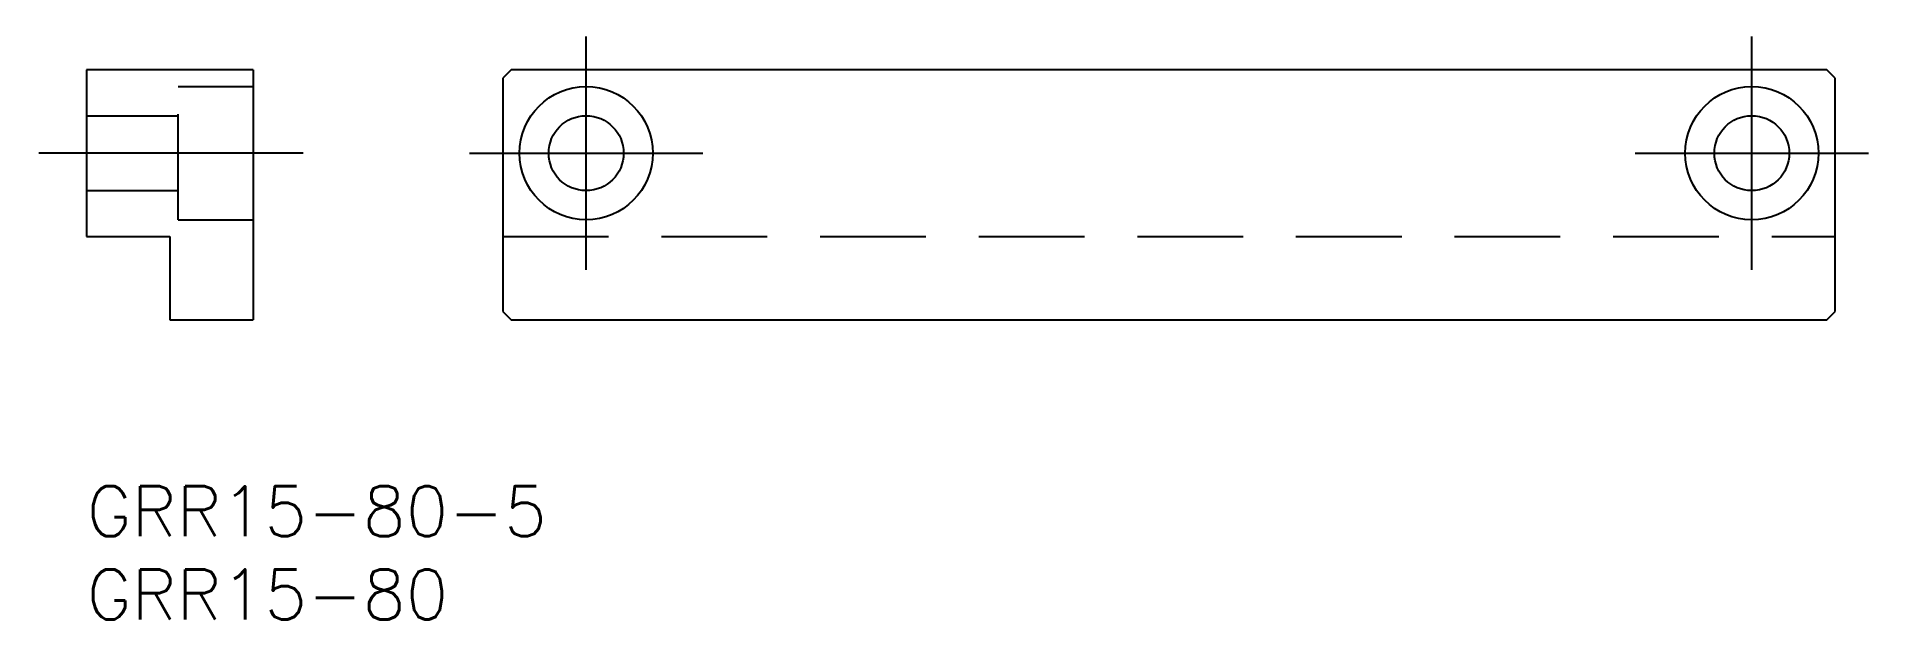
# Model space of a CAD drawing. Extents: x -3 to 107, y -8 to 27.
import ezdxf

# ---------------------------------------------------------------- set-up
doc = ezdxf.new("R2010")
doc.units = 0
doc.header["$LTSCALE"] = 0.5
doc.linetypes.add('CENTER', pattern=[50.8, 31.75, -6.35, 6.35, -6.35])
doc.linetypes.add('DASHED', pattern=[19.05, 12.7, -6.35])
for name, color, linetype in [('MSM_CENTER', 1, 'CENTER'), ('MSM_CONTINUOUS', 7, 'CONTINUOUS'), ('MSM_DASHED', 4, 'DASHED'), ('MSM_PART_NUMBER', 7, 'CONTINUOUS')]:
    doc.layers.add(name, color=color, linetype=linetype)
doc.styles.get("Standard").update_dxf_attribs({"font": 'txt.shx', "height": 3, "bigfont": 'bigfont.shx'})

# ---------------------------------------------------------------- blocks, each defined once
blk = doc.blocks.new('*U2')
at = {"layer": 'MSM_PART_NUMBER'}
blk.add_text('GRR15-80-5', height=3, dxfattribs=at).set_placement((0, -3))
blk = doc.blocks.new('*U3')
at = {"layer": 'MSM_PART_NUMBER'}
blk.add_text('GRR15-80', height=3, dxfattribs=at).set_placement((0, -8))

msp = doc.modelspace()

# ---------------------------------------------------------------- linework, layer by layer
at = {"layer": 'MSM_CENTER'}
for p, q in [((30, 13), (30, 27)), ((100, 13), (100, 27)), ((13, 20), (-3, 20)), ((23, 20), (37, 20)), ((93, 20), (107, 20))]:
    msp.add_line(p, q, dxfattribs=at)
at = {"layer": 'MSM_CONTINUOUS'}
for p, q in [((10, 25), (0, 25)), ((0, 25), (0, 15)), ((10, 25), (10, 10)), ((25.5, 25), (25, 24.5)), ((25, 24.5), (25, 10.5)), ((104.5, 25), (25.5, 25)), ((105, 24.5), (104.5, 25)), ((105, 10.5), (105, 24.5)), ((0, 15), (5, 15)), ((5, 15), (5, 10)), ((5, 10), (10, 10)), ((25, 10.5), (25.5, 10)), ((25.5, 10), (104.5, 10)), ((104.5, 10), (105, 10.5))]:
    msp.add_line(p, q, dxfattribs=at)
for centre, radius in [((30, 20), 4), ((100, 20), 4), ((30, 20), 2.25), ((100, 20), 2.25)]:
    msp.add_circle(centre, radius, dxfattribs=at)
at = {"layer": 'MSM_DASHED'}
for p, q in [((5.5, 24), (10, 24)), ((5.5, 16), (5.5, 24)), ((0, 22.25), (5.5, 22.25)), ((0, 17.75), (5.5, 17.75)), ((5.5, 16), (10, 16)), ((25, 15), (105, 15))]:
    msp.add_line(p, q, dxfattribs=at)

# ---------------------------------------------------------------- block references
at = {"layer": 'MSM_CONTINUOUS'}
for name in ['*U2', '*U3']:
    msp.add_blockref(name, (0, 0), dxfattribs=at)

doc.saveas('drawing.dxf')
